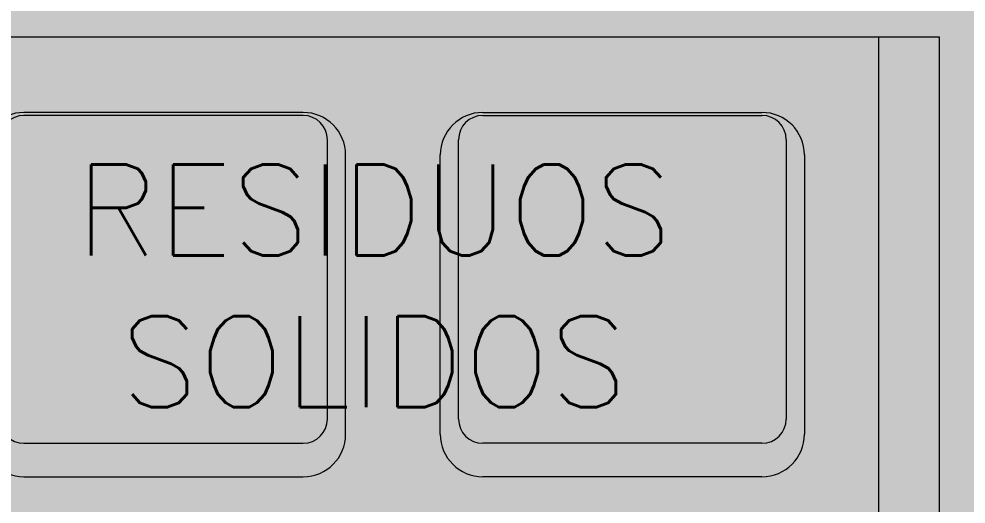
# Model space of a CAD drawing. Header units: metres. Extents: x 8 to 2416, y -346 to 476.
# Drawn here: x 26.199 to 27.759, y 28.976 to 29.775 of the extents above; entities that cross this region are included whole.
import ezdxf

# ---------------------------------------------------------------- set-up
doc = ezdxf.new("R2010")
doc.units = ezdxf.units.M
doc.header["$PDMODE"] = 34
doc.linetypes.add('0', pattern=[0])
doc.layers.get('0').update_dxf_attribs({"color": 250, "linetype": '0', "lineweight": 20})
doc.layers.get('Defpoints').update_dxf_attribs({"color": 6})
for name, color, linetype, lineweight in [('A-FLOR', 253, 'Continuous', 0), ('DIMENSIONES', 5, 'Continuous', 5), ('MOBILIARIOS', 252, 'Continuous', 0), ('textos', 7, 'Continuous', 0)]:
    doc.layers.add(name, color=color, linetype=linetype, lineweight=lineweight)
doc.layers.add('grama', color=7, linetype='Continuous', lineweight=0, true_color=0x698c45)
doc.styles.add('ESC100-2mm', font='arial.ttf', dxfattribs={"height": 0.15})
doc.styles.get("Standard").update_dxf_attribs({"font": 'arial.ttf', "height": 0.1875})
doc.dimstyles.new('DIMS100', dxfattribs={"dimtxt": 0.15, "dimasz": 0.2, "dimexe": 0.1, "dimexo": 0.1, "dimgap": 0.05, "dimtad": 2, "dimzin": 4, "dimdsep": 46, "dimtxsty": 'ESC100-2mm', "dimblk": 'DOTSMALL', "dimcen": 0.1, "dimdle": 0.1, "dimclrd": 256, "dimclre": 256, "dimclrt": 1, "dimadec": 0, "dimazin": 0, "dimtfac": 1, "dimtix": 1, "dimtmove": 2, "dimatfit": 3, "dimfxl": 1, "dimtolj": 1, "dimtzin": 0, "dimlwd": -1, "dimarcsym": 0})

# ---------------------------------------------------------------- blocks, each defined once
blk = doc.blocks.new('A$C3f5301f1')
at = {"layer": 'MOBILIARIOS'}
for p, q in [((0, 0.9), (1.8, 0.9)), ((1.7, 0.9), (1.7, 0.1)), ((1.8, 0.9), (1.8, 0)), ((0.752, 0.7755), (0.292, 0.7755)), ((0.752, 0.7706), (0.292, 0.7706)), ((1.048, 0.7755), (1.508, 0.7755)), ((1.048, 0.7706), (1.508, 0.7706)), ((0.792, 0.2706), (0.792, 0.7306)), ((1.008, 0.2706), (1.008, 0.7306)), ((1.548, 0.7306), (1.548, 0.2706)), ((0.822, 0.2455), (0.822, 0.7055)), ((0.978, 0.2455), (0.978, 0.7055)), ((1.578, 0.7055), (1.578, 0.2455)), ((0.292, 0.2306), (0.752, 0.2306)), ((1.508, 0.2306), (1.048, 0.2306)), ((0.292, 0.1755), (0.752, 0.1755)), ((1.508, 0.1755), (1.048, 0.1755))]:
    blk.add_line(p, q, dxfattribs=at)
for centre, radius, start, end in [((0.292, 0.7055), 0.07, 90, 180), ((0.292, 0.7306), 0.04, 90, 180), ((0.752, 0.7055), 0.07, 0, 90), ((0.752, 0.7306), 0.04, 0, 90), ((1.048, 0.7055), 0.07, 90, 180), ((1.048, 0.7306), 0.04, 90, 180), ((1.508, 0.7055), 0.07, 0, 90), ((1.508, 0.7306), 0.04, 0, 90), ((0.292, 0.2706), 0.04, 180, 270), ((0.752, 0.2706), 0.04, 270, 360), ((1.048, 0.2706), 0.04, 180, 270), ((1.508, 0.2706), 0.04, 270, 360), ((0.292, 0.2455), 0.07, 180, 270), ((0.752, 0.2455), 0.07, 270, 0), ((1.048, 0.2455), 0.07, 180, 270), ((1.508, 0.2455), 0.07, 270, 0)]:
    blk.add_arc(centre, radius, start, end, dxfattribs=at)
blk = doc.blocks.new('_DotSmall')
at = {"color": 0, "linetype": 'ByBlock', "lineweight": 13, "const_width": 0.5}
blk.add_lwpolyline([(-0.0625, 0, 1), (0.0625, 0, 1)], format="xyb", close=True, dxfattribs=at)
blk = doc.blocks.new('*D466')
at = {"layer": 'Defpoints', "color": 0, "transparency": 16777216}
for p in [(27.9502, 32.9576), (27.8707, 27.9576), (27.9501, 27.9576)]:
    blk.add_point(p, dxfattribs=at)
at = {"layer": 'DIMENSIONES', "transparency": 16777216}
blk.add_line((27.8707, 33.0576), (27.8707, 27.8576), dxfattribs=at)
at = {"layer": 'DIMENSIONES', "transparency": 16777216, "xscale": 0.2, "yscale": 0.2, "zscale": 0.2}
for p, rotation in [((27.8707, 32.9576), 89.99988540653857), ((27.8707, 27.9576), 269.9998854065386)]:
    blk.add_blockref('_DotSmall', p, dxfattribs=dict(at, rotation=rotation))
at = {"layer": 'DIMENSIONES', "color": 5, "transparency": 16777216, "insert": (27.7441, 30.4576), "char_height": 0.15, "attachment_point": 5, "rotation": 89.9999, "style": 'ESC100-2mm'}
blk.add_mtext('\\A1;5.00', dxfattribs=at)

msp = doc.modelspace()

# ---------------------------------------------------------------- hatches: boundary and pattern name
at = {"layer": 'A-FLOR', "lineweight": 0, "true_color": 0xffffff}
h = msp.add_hatch(color=7, dxfattribs=at)
h.dxf.hatch_style = 1
h.paths.add_polyline_path([(27.715, 28.8459), (25.915, 28.8459), (25.915, 29.7459), (27.715, 29.7459)])
at = {"layer": 'grama', "transparency": 33554495}
h = msp.add_hatch(color=256, dxfattribs=at)
h.dxf.hatch_style = 1
edge = h.paths.add_edge_path()
edge.add_line((80.8091, 57.9566), (21.0607, 57.947))
edge.add_line((21.0607, 57.947), (21.0385, 56.947))
edge.add_line((21.0385, 56.947), (37.3509, 56.9496))
edge.add_arc((37.351, 56.3496), 0.6, 0.0092, 90.0092, ccw=False)
edge.add_line((37.951, 56.3497), (37.9514, 53.9497))
edge.add_arc((37.3514, 53.9496), 0.6, -89.9908, 0.0092, ccw=False)
edge.add_line((37.3515, 53.3496), (36.0515, 53.3494))
edge.add_arc((36.0515, 53.0494), 0.3, 90.0092, 180.0139)
edge.add_line((35.7515, 53.0493), (35.7516, 52.9481))
edge.add_line((35.7516, 52.9481), (52.3266, 52.9536))
edge.add_line((52.3266, 52.9536), (52.3266, 53.2536))
edge.add_line((52.3266, 53.2536), (62.2016, 53.2536))
edge.add_line((62.2016, 53.2536), (62.2016, 47.4481))
edge.add_line((62.2016, 47.4481), (63.2016, 47.4481))
edge.add_line((63.2016, 47.4481), (63.2016, 53.2549))
edge.add_line((63.2016, 53.2549), (70.3634, 53.2549))
edge.add_line((70.3634, 53.2549), (70.3634, 47.7481))
edge.add_line((70.3634, 47.7481), (70.9634, 47.7481))
edge.add_line((70.9634, 47.7481), (70.9634, 38.1618))
edge.add_line((70.9634, 38.1618), (70.3634, 38.1624))
edge.add_line((70.3634, 38.1624), (70.3634, 32.6542))
edge.add_line((70.3634, 32.6542), (63.2016, 32.6549))
edge.add_line((63.2016, 32.6549), (63.2016, 38.459))
edge.add_line((63.2016, 38.459), (62.2016, 38.459))
edge.add_line((62.2016, 38.459), (62.1891, 32.6536))
edge.add_line((62.1891, 32.6536), (52.3266, 32.6536))
edge.add_line((52.3266, 32.6536), (52.3266, 32.9536))
edge.add_line((52.3266, 32.9536), (27.9516, 32.959))
edge.add_line((27.9516, 32.959), (27.9516, 39.359))
edge.add_line((27.9516, 39.359), (26.8226, 39.359))
edge.add_line((26.8226, 39.359), (26.8226, 40.259))
edge.add_line((26.8226, 40.259), (26.4226, 40.259))
edge.add_line((26.4226, 40.259), (26.4226, 45.6481))
edge.add_line((26.4226, 45.6481), (26.8226, 45.6481))
edge.add_line((26.8226, 45.6481), (26.8226, 46.5481))
edge.add_line((26.8226, 46.5481), (27.9516, 46.5481))
edge.add_line((27.9516, 46.5481), (27.9516, 52.9481))
edge.add_line((27.9516, 52.9481), (28.1515, 52.9481))
edge.add_line((28.1515, 52.9481), (28.1515, 53.0481))
edge.add_arc((27.8515, 53.0481), 0.3, 0.0092, 90.0092)
edge.add_line((27.8515, 53.3481), (25.1634, 53.3476))
edge.add_arc((25.1635, 52.5476), 0.8, 90.0092, 198.7971)
edge.add_arc((-3.0236, 42.9535), 28.9752, -26.20209, 18.79711, ccw=False)
edge.add_arc((21.1796, 31.043), 2, 270, 333.7979, ccw=False)
edge.add_line((21.1796, 29.043), (20.4196, 29.043))
edge.add_line((20.4196, 29.043), (20.3955, 27.9576))
edge.add_line((20.3955, 27.9576), (80.305, 27.9575))
edge.add_line((80.305, 27.9575), (80.8091, 57.9566))

# ---------------------------------------------------------------- block references
at = {"layer": 'MOBILIARIOS'}
msp.add_blockref('A$C3f5301f1', (25.915, 28.8459, 0), dxfattribs=at)

# ---------------------------------------------------------------- texts
at = {"layer": 'textos', "insert": (25.0813, 29.1359, 0), "char_height": 0.15, "width": 3.404877, "attachment_point": 7}
msp.add_mtext('\\pxqc;{\\Fromans|c0;RESIDUOS \\PSOLIDOS}', dxfattribs=at)

# ---------------------------------------------------------------- dimensions: what is measured, and where the dimension line sits
at = {"layer": 'DIMENSIONES'}
dim = msp.add_aligned_dim(p1=(27.9502, 32.9576), p2=(27.9501, 27.9576), distance=-0.0795, dimstyle='DIMS100', override={"dimexe": 0, "dimclrt": 5, "dimfxl": 0.1, "dimfxlon": 1}, dxfattribs=at)
dim.commit()
dim.dimension.update_dxf_attribs({"geometry": '*D466', "text_midpoint": (27.7441, 30.4576)})

doc.saveas('drawing.dxf')
